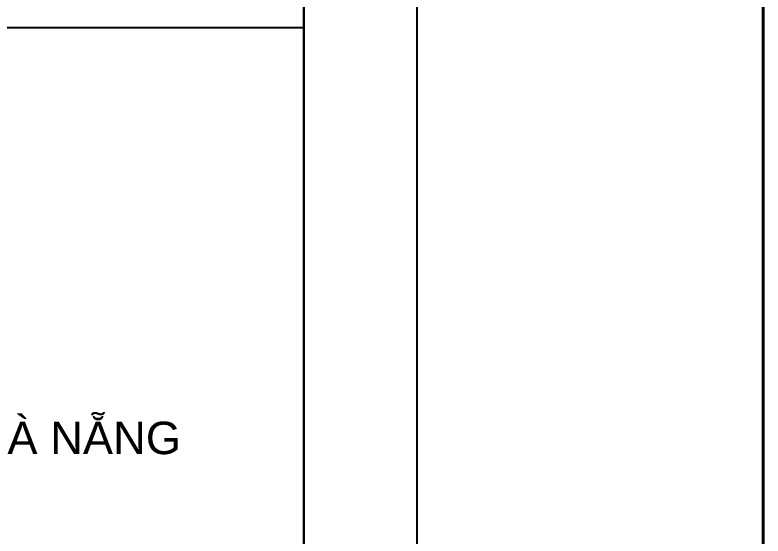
# Model space of a CAD drawing. Header units: millimetres. Extents: x 886808 to 1650903, y -1008069 to 230892.
# Drawn here: x 1070832 to 1078332, y -424098 to -418876 of the extents above; entities that cross this region are included whole.
import ezdxf

# ---------------------------------------------------------------- set-up
doc = ezdxf.new("R2010")
doc.units = ezdxf.units.MM
doc.layers.add('01- NET TUONG- 242', color=242, linetype='Continuous', lineweight=40)
doc.layers.add('A-Wall', color=113, linetype='Continuous', lineweight=30)
for name, color, linetype in [('CUA', 75, 'Continuous'), ('i_Chu', 9, 'Continuous'), ('TUONG', 1, 'Continuous')]:
    doc.layers.add(name, color=color, linetype=linetype)
doc.styles.add('Arial_6', font='arial.ttf', dxfattribs={"height": 1.327769})

msp = doc.modelspace()

# ---------------------------------------------------------------- linework, layer by layer
at = {"layer": '01- NET TUONG- 242', "transparency": 33554636}
msp.add_lwpolyline([(909555, -328304.5), (1078331.5, -328304.5), (1078331.5, -596476.5), (909555, -596476.5)], close=True, dxfattribs=at)
at = {"layer": 'A-Wall', "linetype": 'Continuous', "transparency": 33554636}
msp.add_line((1073729.1, -385411.5), (1073729.1, -430497.4), dxfattribs=at)
at = {"layer": 'CUA', "color": 4, "transparency": 33554636}
msp.add_line((1061942, -419002.9), (1073729.1, -419002.9), dxfattribs=at)
at = {"layer": 'Defpoints', "transparency": 33554636}
msp.add_lwpolyline([(1007896.1, -431632.4), (1074864.1, -431632.4), (1074864.1, -384276.5), (1007896.1, -384276.5)], close=True, dxfattribs=at)
at = {"layer": 'TUONG', "transparency": 33554636}
msp.add_line((1073729.1, -385411.5), (1073729.1, -430497.4), dxfattribs=at)

# ---------------------------------------------------------------- texts
at = {"layer": 'i_Chu', "transparency": 33554636, "style": 'Arial_6'}
msp.add_text('254 VÕ NGUYÊN GIÁP - TP ĐÀ NẴNG', height=325.155, dxfattribs=at).set_placement((1064496.1, -423277.1))

doc.saveas('drawing.dxf')
